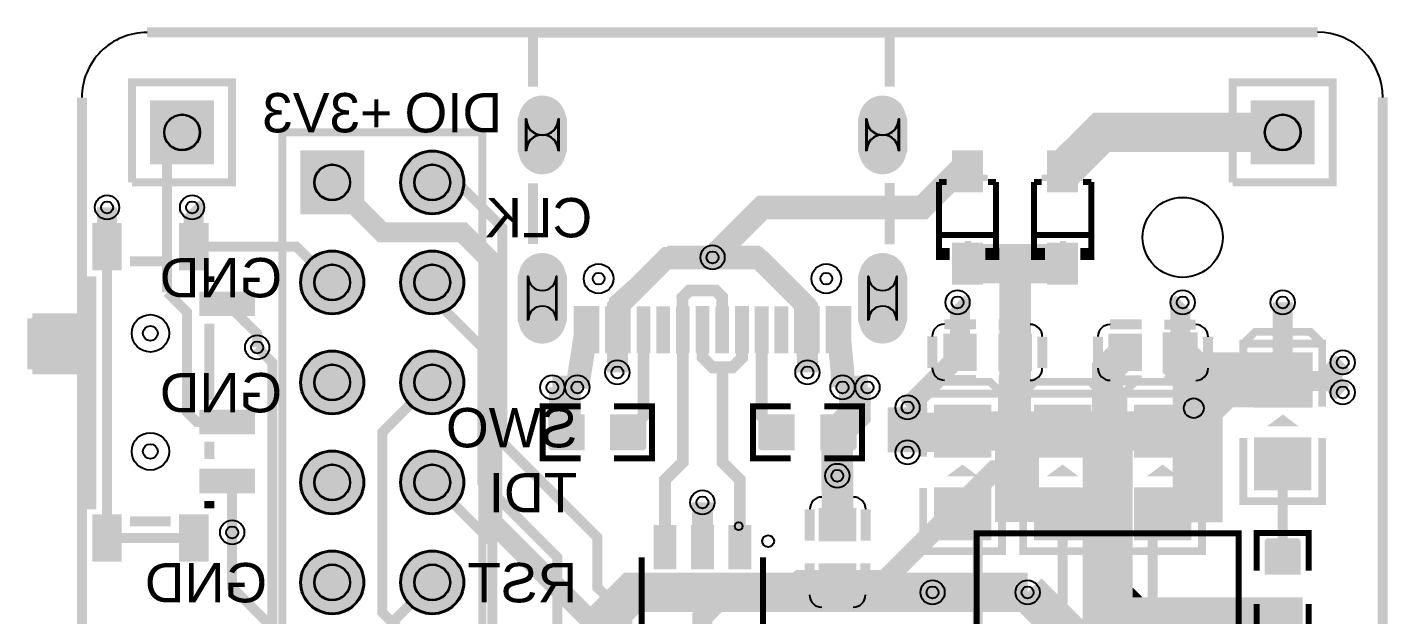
# Model space of a CAD drawing. Header units: millimetres. Extents: x 31.6 to 67.4, y 31.5 to 89.
# Drawn here: x 31.63 to 66.17, y 74.11 to 89.03 of the extents above; entities that cross this region are included whole.
import ezdxf

# ---------------------------------------------------------------- set-up
doc = ezdxf.new("R2010")
doc.units = ezdxf.units.MM
for name, color, linetype, true_color in [('BoardOutLine', 7, 'Continuous', 0xff00ff), ('BottomLayer', 7, 'Continuous', 0x0000ff), ('BottomPasteMaskLayer', 7, 'Continuous', 0x800000), ('BottomSilkLayer', 7, 'Continuous', 0x66cc33), ('BottomSolderMaskLayer', 7, 'Continuous', 0xaa00ff), ('Document', 7, 'Continuous', 0xffffff), ('Hole', 7, 'Continuous', 0x222222), ('Inner1', 7, 'Continuous', 0x999966), ('Inner2', 7, 'Continuous', 0x008000), ('Multi-Layer', 7, 'Continuous', 0xc0c0c0), ('TopLayer', 7, 'Continuous', 0xff0000), ('TopPasteMaskLayer', 7, 'Continuous', 0x808080), ('TopSilkLayer', 7, 'Continuous', 0xffcc00), ('TopSolderMaskLayer', 7, 'Continuous', 0x800080)]:
    doc.layers.add(name, color=color, linetype=linetype, true_color=true_color)
doc.styles.get("Standard").update_dxf_attribs({"font": 'arial.ttf'})

msp = doc.modelspace()

# ---------------------------------------------------------------- hatches: boundary and pattern name
at = {"layer": 'BottomLayer'}
for points in [[(56.072, 78.124), (56.072, 79.425), (54.672, 79.425), (54.672, 78.124)], [(58.612, 78.124), (58.612, 79.425), (57.212, 79.425), (57.212, 78.124)], [(61.152, 78.124), (61.152, 79.425), (59.752, 79.425), (59.752, 78.124)], [(56.072, 76.024), (56.072, 77.324), (54.672, 77.324), (54.672, 76.024)], [(58.612, 76.024), (58.612, 77.324), (57.212, 77.324), (57.212, 76.024)], [(61.152, 76.024), (61.152, 77.324), (59.752, 77.324), (59.752, 76.024)]]:
    msp.add_hatch(color=256, dxfattribs=at).paths.add_polyline_path(points)
at = {"layer": 'BottomPasteMaskLayer'}
for points in [[(56.072, 78.124), (56.072, 79.425), (54.672, 79.425), (54.672, 78.124)], [(58.612, 78.124), (58.612, 79.425), (57.212, 79.425), (57.212, 78.124)], [(61.152, 78.124), (61.152, 79.425), (59.752, 79.425), (59.752, 78.124)], [(56.072, 76.024), (56.072, 77.324), (54.672, 77.324), (54.672, 76.024)], [(58.612, 76.024), (58.612, 77.324), (57.212, 77.324), (57.212, 76.024)], [(61.152, 76.024), (61.152, 77.324), (59.752, 77.324), (59.752, 76.024)]]:
    msp.add_hatch(color=256, dxfattribs=at).paths.add_polyline_path(points)
at = {"layer": 'BottomSilkLayer'}
for points in [[(55.772, 77.624), (54.972, 77.624), (55.372, 77.924)], [(58.312, 77.624), (57.512, 77.624), (57.912, 77.924)], [(60.852, 77.624), (60.052, 77.624), (60.452, 77.924)]]:
    msp.add_hatch(color=256, dxfattribs=at).paths.add_polyline_path(points)
at = {"layer": 'BottomSolderMaskLayer'}
for points in [[(34.747, 87.173), (34.747, 85.547), (36.373, 85.547), (36.373, 87.173)], [(45.328, 85.885, -0.785398), (44.077, 85.885), (44.077, 86.706, -0.785398), (45.328, 86.706)], [(53.968, 85.885, -0.785398), (52.717, 85.885), (52.717, 86.706, -0.785398), (53.968, 86.706)], [(62.687, 87.173), (62.687, 85.547), (64.313, 85.547), (64.313, 87.173)], [(40.183, 85.903), (40.183, 84.277), (38.557, 84.277), (38.557, 85.903)], [(41.097, 85.09, 1), (42.723, 85.09, 1)], [(38.557, 82.55, 1), (40.183, 82.55, 1)], [(41.097, 82.55, 1), (42.723, 82.55, 1)], [(45.328, 81.583, -0.785398), (44.077, 81.583), (44.077, 82.708, -0.785398), (45.328, 82.708)], [(53.968, 81.583, -0.785398), (52.717, 81.583), (52.717, 82.708, -0.785398), (53.968, 82.708)], [(38.557, 80.01, 1), (40.183, 80.01, 1)], [(41.097, 80.01, 1), (42.723, 80.01, 1)], [(56.099, 78.101), (56.099, 79.448), (54.645, 79.448), (54.645, 78.101)], [(58.639, 78.101), (58.639, 79.448), (57.185, 79.448), (57.185, 78.101)], [(61.179, 78.101), (61.179, 79.448), (59.725, 79.448), (59.725, 78.101)], [(38.557, 77.47, 1), (40.183, 77.47, 1)], [(41.097, 77.47, 1), (42.723, 77.47, 1)], [(56.099, 76), (56.099, 77.348), (54.645, 77.348), (54.645, 76)], [(58.639, 76), (58.639, 77.348), (57.185, 77.348), (57.185, 76)], [(61.179, 76), (61.179, 77.348), (59.725, 77.348), (59.725, 76)], [(38.557, 74.93, 1), (40.183, 74.93, 1)], [(41.097, 74.93, 1), (42.723, 74.93, 1)]]:
    msp.add_hatch(color=256, dxfattribs=at).paths.add_polyline_path(points)
at = {"layer": 'Document'}
for points in [[(55.409, 85.516), (55.565, 85.516), (55.565, 84.892), (55.409, 84.892)], [(57.822, 85.516), (57.978, 85.516), (57.978, 84.892), (57.822, 84.892)], [(54.969, 85.284), (56.009, 85.284), (56.009, 85.128), (54.969, 85.128)], [(57.382, 85.284), (58.422, 85.284), (58.422, 85.128), (57.382, 85.128)], [(55.429, 82.976), (55.585, 82.976), (55.585, 83.6), (55.429, 83.6)], [(57.842, 82.976), (57.998, 82.976), (57.998, 83.6), (57.842, 83.6)], [(33.236, 81.65), (33.236, 80.342), (31.74, 80.342), (31.74, 81.65), (31.886, 81.65)]]:
    msp.add_hatch(color=256, dxfattribs=at).paths.add_polyline_path(points)
at = {"layer": 'Multi-Layer'}
for points in [[(34.773, 87.148), (34.773, 85.573), (36.347, 85.573), (36.347, 87.148)], [(45.302, 85.895, -0.785398), (44.102, 85.895), (44.102, 86.695, -0.785398), (45.302, 86.695)], [(53.942, 85.895, -0.785398), (52.742, 85.895), (52.742, 86.695, -0.785398), (53.942, 86.695)], [(62.713, 87.148), (62.713, 85.573), (64.288, 85.573), (64.288, 87.148)], [(40.157, 85.878), (40.157, 84.303), (38.583, 84.303), (38.583, 85.878)], [(41.123, 85.09, 1), (42.697, 85.09, 1)], [(38.583, 82.55, 1), (40.157, 82.55, 1)], [(41.123, 82.55, 1), (42.697, 82.55, 1)], [(45.302, 81.596, -0.785398), (44.102, 81.596), (44.102, 82.696, -0.785398), (45.302, 82.696)], [(53.942, 81.596, -0.785398), (52.742, 81.596), (52.742, 82.696, -0.785398), (53.942, 82.696)], [(38.583, 80.01, 1), (40.157, 80.01, 1)], [(41.123, 80.01, 1), (42.697, 80.01, 1)], [(38.583, 77.47, 1), (40.157, 77.47, 1)], [(41.123, 77.47, 1), (42.697, 77.47, 1)], [(38.583, 74.93, 1), (40.157, 74.93, 1)], [(41.123, 74.93, 1), (42.697, 74.93, 1)]]:
    msp.add_hatch(color=256, dxfattribs=at).paths.add_polyline_path(points)
at = {"layer": 'TopLayer'}
for points in [[(55.124, 84.874), (55.124, 85.874), (55.874, 85.874), (55.874, 84.874)], [(57.537, 84.874), (57.537, 85.874), (58.287, 85.874), (58.287, 84.874)], [(33.304, 84.031), (34.004, 84.031), (34.004, 82.881), (33.304, 82.881)], [(35.504, 84.031), (36.204, 84.031), (36.204, 82.881), (35.504, 82.881)], [(55.124, 82.529), (55.124, 83.529), (55.874, 83.529), (55.874, 82.529)], [(57.537, 82.529), (57.537, 83.529), (58.287, 83.529), (58.287, 82.529)], [(37.354, 81.706), (37.354, 82.306), (36.054, 82.306), (36.054, 81.706)], [(46.122, 80.77), (45.522, 80.77), (45.522, 81.92), (46.122, 81.92)], [(46.922, 80.77), (46.322, 80.77), (46.322, 81.92), (46.922, 81.92)], [(47.422, 80.77), (47.122, 80.77), (47.122, 81.92), (47.422, 81.92)], [(47.922, 80.771), (47.622, 80.771), (47.622, 81.919), (47.922, 81.919)], [(48.422, 80.77), (48.122, 80.77), (48.122, 81.92), (48.422, 81.92)], [(48.922, 80.772), (48.622, 80.772), (48.622, 81.922), (48.922, 81.922)], [(49.422, 80.77), (49.122, 80.77), (49.122, 81.92), (49.422, 81.92)], [(49.922, 80.772), (49.622, 80.772), (49.622, 81.922), (49.922, 81.922)], [(50.422, 80.77), (50.122, 80.77), (50.122, 81.92), (50.422, 81.92)], [(50.922, 80.771), (50.622, 80.771), (50.622, 81.92), (50.922, 81.92)], [(51.722, 80.774), (51.122, 80.774), (51.122, 81.924), (51.722, 81.924)], [(52.522, 80.774), (51.922, 80.774), (51.922, 81.925), (52.522, 81.925)], [(54.907, 81.222), (55.707, 81.222), (55.707, 80.322), (54.907, 80.322)], [(56.307, 81.222), (57.107, 81.222), (57.107, 80.322), (56.307, 80.322)], [(59.898, 80.322), (59.098, 80.322), (59.098, 81.222), (59.898, 81.222)], [(61.976, 79.121), (61.976, 76.454), (60.706, 76.454), (60.706, 80.01), (60.452, 80.264), (60.452, 81.28), (60.96, 81.28), (61.341, 81.28), (61.341, 80.899), (61.468, 80.772), (64.262, 80.772), (64.262, 79.375), (62.23, 79.375), (61.976, 79.121)], [(61.298, 80.322), (60.498, 80.322), (60.498, 81.222), (61.298, 81.222)], [(62.8, 79.394), (62.8, 80.695), (64.2, 80.695), (64.2, 79.394)], [(37.354, 78.706), (37.354, 79.306), (36.054, 79.306), (36.054, 78.706)], [(45.751, 78.308), (45.751, 79.172), (44.945, 79.172), (44.945, 78.308)], [(46.451, 78.308), (46.451, 79.172), (47.258, 79.172), (47.258, 78.308)], [(51.085, 79.172), (51.085, 78.308), (50.279, 78.308), (50.279, 79.172)], [(51.785, 79.172), (51.785, 78.308), (52.592, 78.308), (52.592, 79.172)], [(58.42, 79.121), (59.69, 79.121), (59.69, 74.549), (64.008, 74.549), (64.008, 73.533), (61.087, 73.533), (60.96, 73.406), (60.96, 70.612), (57.15, 70.612), (57.15, 73.025), (58.166, 73.025), (58.42, 73.279)], [(58.42, 79.121), (58.42, 73.279), (58.166, 73.025), (57.15, 73.025), (57.15, 70.612), (60.96, 70.612), (60.96, 73.406), (61.087, 73.533), (64.008, 73.533), (64.008, 74.549), (59.944, 74.549), (59.69, 74.803), (59.69, 79.121)], [(56.205, 76.523), (56.205, 79.023), (57.305, 79.023), (57.305, 76.523)], [(58.505, 76.523), (58.505, 79.023), (59.605, 79.023), (59.605, 76.523)], [(60.805, 76.523), (60.805, 79.023), (61.905, 79.023), (61.905, 76.523)], [(62.8, 77.294), (62.8, 78.594), (64.2, 78.594), (64.2, 77.294)], [(37.354, 77.206), (37.354, 77.806), (36.054, 77.806), (36.054, 77.206)], [(52.647, 76.792), (52.647, 75.992), (51.747, 75.992), (51.747, 76.792)], [(33.304, 76.631), (34.004, 76.631), (34.004, 75.481), (33.304, 75.481)], [(35.504, 76.631), (36.204, 76.631), (36.204, 75.481), (35.504, 75.481)], [(48.084, 75.289), (47.552, 75.289), (47.552, 76.361), (48.084, 76.361)], [(49.034, 75.289), (48.502, 75.289), (48.502, 76.361), (49.034, 76.361)], [(49.984, 75.289), (49.452, 75.289), (49.452, 76.361), (49.984, 76.361)], [(63.068, 75.153), (63.932, 75.153), (63.932, 75.96), (63.068, 75.96)], [(52.647, 75.392), (52.647, 74.592), (51.747, 74.592), (51.747, 75.392)], [(59.69, 74.803), (59.944, 74.549), (59.69, 74.549)], [(63.068, 74.453), (63.932, 74.453), (63.932, 73.647), (63.068, 73.647)]]:
    msp.add_hatch(color=256, dxfattribs=at).paths.add_polyline_path(points)
at = {"layer": 'TopPasteMaskLayer'}
for points in [[(45.302, 85.895), (45.301, 85.86), (45.297, 85.824), (45.292, 85.789), (45.285, 85.755), (45.275, 85.72), (45.264, 85.687), (45.251, 85.654), (45.235, 85.621), (45.218, 85.59), (45.199, 85.56), (45.179, 85.531), (45.156, 85.504), (45.132, 85.478), (45.107, 85.453), (45.08, 85.43), (45.051, 85.408), (45.022, 85.388), (44.991, 85.37), (44.96, 85.354), (44.927, 85.339), (44.894, 85.327), (44.86, 85.317), (44.825, 85.308), (44.79, 85.302), (44.755, 85.298), (44.719, 85.296), (44.684, 85.296), (44.648, 85.298), (44.613, 85.302), (44.578, 85.308), (44.543, 85.317), (44.509, 85.327), (44.476, 85.339), (44.444, 85.354), (44.412, 85.37), (44.381, 85.388), (44.352, 85.408), (44.324, 85.43), (44.297, 85.453), (44.271, 85.478), (44.247, 85.504), (44.225, 85.531), (44.204, 85.56), (44.185, 85.59), (44.168, 85.621), (44.153, 85.654), (44.139, 85.687), (44.128, 85.72), (44.118, 85.755), (44.111, 85.789), (44.106, 85.824), (44.103, 85.86), (44.102, 85.895), (44.102, 86.695), (44.103, 86.731), (44.106, 86.766), (44.111, 86.802), (44.118, 86.836), (44.128, 86.871), (44.139, 86.904), (44.153, 86.937), (44.168, 86.969), (44.185, 87.001), (44.204, 87.031), (44.225, 87.06), (44.247, 87.087), (44.271, 87.113), (44.297, 87.138), (44.324, 87.161), (44.352, 87.183), (44.381, 87.203), (44.412, 87.221), (44.444, 87.237), (44.476, 87.251), (44.509, 87.264), (44.543, 87.274), (44.578, 87.283), (44.613, 87.289), (44.648, 87.293), (44.684, 87.295), (44.719, 87.295), (44.755, 87.293), (44.79, 87.289), (44.825, 87.283), (44.86, 87.274), (44.894, 87.264), (44.927, 87.251), (44.96, 87.237), (44.991, 87.221), (45.022, 87.203), (45.051, 87.183), (45.08, 87.161), (45.107, 87.138), (45.132, 87.113), (45.156, 87.087), (45.179, 87.06), (45.199, 87.031), (45.218, 87.001), (45.235, 86.969), (45.251, 86.937), (45.264, 86.904), (45.275, 86.871), (45.285, 86.836), (45.292, 86.802), (45.297, 86.766), (45.301, 86.731), (45.302, 86.695)], [(53.942, 85.895), (53.94, 85.86), (53.937, 85.824), (53.932, 85.789), (53.925, 85.755), (53.915, 85.72), (53.904, 85.687), (53.891, 85.654), (53.875, 85.621), (53.858, 85.59), (53.839, 85.56), (53.818, 85.531), (53.796, 85.504), (53.772, 85.478), (53.747, 85.453), (53.72, 85.43), (53.691, 85.408), (53.662, 85.388), (53.631, 85.37), (53.6, 85.354), (53.567, 85.339), (53.534, 85.327), (53.5, 85.317), (53.465, 85.308), (53.43, 85.302), (53.395, 85.298), (53.359, 85.296), (53.324, 85.296), (53.288, 85.298), (53.253, 85.302), (53.218, 85.308), (53.183, 85.317), (53.149, 85.327), (53.116, 85.339), (53.083, 85.354), (53.052, 85.37), (53.021, 85.388), (52.992, 85.408), (52.963, 85.43), (52.937, 85.453), (52.911, 85.478), (52.887, 85.504), (52.865, 85.531), (52.844, 85.56), (52.825, 85.59), (52.808, 85.621), (52.792, 85.654), (52.779, 85.687), (52.768, 85.72), (52.758, 85.755), (52.751, 85.789), (52.746, 85.824), (52.743, 85.86), (52.742, 85.895), (52.742, 86.695), (52.743, 86.731), (52.746, 86.766), (52.751, 86.802), (52.758, 86.836), (52.768, 86.871), (52.779, 86.904), (52.792, 86.937), (52.808, 86.969), (52.825, 87.001), (52.844, 87.031), (52.865, 87.06), (52.887, 87.087), (52.911, 87.113), (52.937, 87.138), (52.963, 87.161), (52.992, 87.183), (53.021, 87.203), (53.052, 87.221), (53.083, 87.237), (53.116, 87.251), (53.149, 87.264), (53.183, 87.274), (53.218, 87.283), (53.253, 87.289), (53.288, 87.293), (53.324, 87.295), (53.359, 87.295), (53.395, 87.293), (53.43, 87.289), (53.465, 87.283), (53.5, 87.274), (53.534, 87.264), (53.567, 87.251), (53.6, 87.237), (53.631, 87.221), (53.662, 87.203), (53.691, 87.183), (53.72, 87.161), (53.747, 87.138), (53.772, 87.113), (53.796, 87.087), (53.818, 87.06), (53.839, 87.031), (53.858, 87.001), (53.875, 86.969), (53.891, 86.937), (53.904, 86.904), (53.915, 86.871), (53.925, 86.836), (53.932, 86.802), (53.937, 86.766), (53.94, 86.731), (53.942, 86.695)], [(55.124, 84.874), (55.124, 85.874), (55.874, 85.874), (55.874, 84.874)], [(57.537, 84.874), (57.537, 85.874), (58.287, 85.874), (58.287, 84.874)], [(33.304, 84.031), (34.004, 84.031), (34.004, 82.881), (33.304, 82.881)], [(35.504, 84.031), (36.204, 84.031), (36.204, 82.881), (35.504, 82.881)], [(45.302, 81.596), (45.301, 81.56), (45.297, 81.525), (45.292, 81.49), (45.285, 81.455), (45.275, 81.42), (45.264, 81.387), (45.251, 81.354), (45.235, 81.322), (45.218, 81.291), (45.199, 81.26), (45.179, 81.232), (45.156, 81.204), (45.132, 81.178), (45.107, 81.153), (45.08, 81.13), (45.051, 81.108), (45.022, 81.088), (44.991, 81.07), (44.96, 81.054), (44.927, 81.04), (44.894, 81.027), (44.86, 81.017), (44.825, 81.009), (44.79, 81.002), (44.755, 80.998), (44.719, 80.996), (44.684, 80.996), (44.648, 80.998), (44.613, 81.002), (44.578, 81.009), (44.543, 81.017), (44.509, 81.027), (44.476, 81.04), (44.444, 81.054), (44.412, 81.07), (44.381, 81.088), (44.352, 81.108), (44.324, 81.13), (44.297, 81.153), (44.271, 81.178), (44.247, 81.204), (44.225, 81.232), (44.204, 81.26), (44.185, 81.291), (44.168, 81.322), (44.153, 81.354), (44.139, 81.387), (44.128, 81.42), (44.118, 81.455), (44.111, 81.49), (44.106, 81.525), (44.103, 81.56), (44.102, 81.596), (44.102, 82.696), (44.103, 82.731), (44.106, 82.767), (44.111, 82.802), (44.118, 82.837), (44.128, 82.871), (44.139, 82.905), (44.153, 82.937), (44.168, 82.97), (44.185, 83.001), (44.204, 83.031), (44.225, 83.06), (44.247, 83.087), (44.271, 83.114), (44.297, 83.138), (44.324, 83.162), (44.352, 83.183), (44.381, 83.203), (44.412, 83.221), (44.444, 83.237), (44.476, 83.252), (44.509, 83.264), (44.543, 83.274), (44.578, 83.283), (44.613, 83.289), (44.648, 83.293), (44.684, 83.295), (44.719, 83.295), (44.755, 83.293), (44.79, 83.289), (44.825, 83.283), (44.86, 83.274), (44.894, 83.264), (44.927, 83.252), (44.96, 83.237), (44.991, 83.221), (45.022, 83.203), (45.051, 83.183), (45.08, 83.162), (45.107, 83.138), (45.132, 83.114), (45.156, 83.087), (45.179, 83.06), (45.199, 83.031), (45.218, 83.001), (45.235, 82.97), (45.251, 82.937), (45.264, 82.905), (45.275, 82.871), (45.285, 82.837), (45.292, 82.802), (45.297, 82.767), (45.301, 82.731), (45.302, 82.696)], [(53.942, 81.596), (53.94, 81.56), (53.937, 81.525), (53.932, 81.49), (53.925, 81.455), (53.915, 81.42), (53.904, 81.387), (53.891, 81.354), (53.875, 81.322), (53.858, 81.291), (53.839, 81.26), (53.818, 81.232), (53.796, 81.204), (53.772, 81.178), (53.747, 81.153), (53.72, 81.13), (53.691, 81.108), (53.662, 81.088), (53.631, 81.07), (53.6, 81.054), (53.567, 81.04), (53.534, 81.027), (53.5, 81.017), (53.465, 81.009), (53.43, 81.002), (53.395, 80.998), (53.359, 80.996), (53.324, 80.996), (53.288, 80.998), (53.253, 81.002), (53.218, 81.009), (53.183, 81.017), (53.149, 81.027), (53.116, 81.04), (53.083, 81.054), (53.052, 81.07), (53.021, 81.088), (52.992, 81.108), (52.963, 81.13), (52.937, 81.153), (52.911, 81.178), (52.887, 81.204), (52.865, 81.232), (52.844, 81.26), (52.825, 81.291), (52.808, 81.322), (52.792, 81.354), (52.779, 81.387), (52.768, 81.42), (52.758, 81.455), (52.751, 81.49), (52.746, 81.525), (52.743, 81.56), (52.742, 81.596), (52.742, 82.696), (52.743, 82.731), (52.746, 82.767), (52.751, 82.802), (52.758, 82.837), (52.768, 82.871), (52.779, 82.905), (52.792, 82.937), (52.808, 82.97), (52.825, 83.001), (52.844, 83.031), (52.865, 83.06), (52.887, 83.087), (52.911, 83.114), (52.937, 83.138), (52.963, 83.162), (52.992, 83.183), (53.021, 83.203), (53.052, 83.221), (53.083, 83.237), (53.116, 83.252), (53.149, 83.264), (53.183, 83.274), (53.218, 83.283), (53.253, 83.289), (53.288, 83.293), (53.324, 83.295), (53.359, 83.295), (53.395, 83.293), (53.43, 83.289), (53.465, 83.283), (53.5, 83.274), (53.534, 83.264), (53.567, 83.252), (53.6, 83.237), (53.631, 83.221), (53.662, 83.203), (53.691, 83.183), (53.72, 83.162), (53.747, 83.138), (53.772, 83.114), (53.796, 83.087), (53.818, 83.06), (53.839, 83.031), (53.858, 83.001), (53.875, 82.97), (53.891, 82.937), (53.904, 82.905), (53.915, 82.871), (53.925, 82.837), (53.932, 82.802), (53.937, 82.767), (53.94, 82.731), (53.942, 82.696)], [(55.124, 82.529), (55.124, 83.529), (55.874, 83.529), (55.874, 82.529)], [(57.537, 82.529), (57.537, 83.529), (58.287, 83.529), (58.287, 82.529)], [(37.354, 81.706), (37.354, 82.306), (36.054, 82.306), (36.054, 81.706)], [(46.121, 80.771), (45.521, 80.771), (45.521, 81.921), (46.121, 81.921)], [(46.921, 80.771), (46.321, 80.771), (46.321, 81.921), (46.921, 81.921)], [(47.422, 80.771), (47.122, 80.771), (47.122, 81.921), (47.422, 81.921)], [(47.921, 80.772), (47.622, 80.772), (47.622, 81.92), (47.921, 81.92)], [(48.422, 80.771), (48.122, 80.771), (48.122, 81.921), (48.422, 81.921)], [(48.921, 80.772), (48.621, 80.772), (48.621, 81.922), (48.921, 81.922)], [(49.422, 80.771), (49.122, 80.771), (49.122, 81.921), (49.422, 81.921)], [(49.922, 80.772), (49.622, 80.772), (49.622, 81.922), (49.922, 81.922)], [(50.421, 80.77), (50.121, 80.77), (50.121, 81.92), (50.421, 81.92)], [(50.921, 80.772), (50.622, 80.772), (50.622, 81.92), (50.921, 81.92)], [(51.722, 80.775), (51.122, 80.775), (51.122, 81.925), (51.722, 81.925)], [(52.521, 80.775), (51.922, 80.775), (51.922, 81.925), (52.521, 81.925)], [(54.907, 81.222), (55.707, 81.222), (55.707, 80.322), (54.907, 80.322)], [(56.307, 81.222), (57.107, 81.222), (57.107, 80.322), (56.307, 80.322)], [(59.898, 80.322), (59.098, 80.322), (59.098, 81.222), (59.898, 81.222)], [(61.298, 80.322), (60.498, 80.322), (60.498, 81.222), (61.298, 81.222)], [(62.8, 79.394), (62.8, 80.695), (64.2, 80.695), (64.2, 79.394)], [(37.354, 78.706), (37.354, 79.306), (36.054, 79.306), (36.054, 78.706)], [(45.746, 79.14), (45.746, 78.912), (45.366, 78.912), (45.366, 78.582), (45.746, 78.582), (45.746, 78.34), (45.696, 78.29), (44.906, 78.29), (44.856, 78.34), (44.856, 79.14), (44.906, 79.19), (45.696, 79.19)], [(47.296, 79.19), (46.496, 79.19), (46.446, 79.14), (46.446, 78.912), (46.816, 78.912), (46.816, 78.582), (46.446, 78.582), (46.446, 78.34), (46.496, 78.29), (47.296, 78.29), (47.346, 78.34), (47.346, 79.14)], [(50.24, 78.29), (51.04, 78.29), (51.09, 78.34), (51.09, 78.568), (50.72, 78.568), (50.72, 78.898), (51.09, 78.898), (51.09, 79.14), (51.04, 79.19), (50.24, 79.19), (50.19, 79.14), (50.19, 78.34)], [(51.79, 78.34), (51.79, 78.568), (52.17, 78.568), (52.17, 78.898), (51.79, 78.898), (51.79, 79.14), (51.84, 79.19), (52.63, 79.19), (52.68, 79.14), (52.68, 78.34), (52.63, 78.29), (51.84, 78.29)], [(56.205, 76.523), (56.205, 79.023), (57.305, 79.023), (57.305, 76.523)], [(58.505, 76.523), (58.505, 79.023), (59.605, 79.023), (59.605, 76.523)], [(60.805, 76.523), (60.805, 79.023), (61.905, 79.023), (61.905, 76.523)], [(62.8, 77.294), (62.8, 78.594), (64.2, 78.594), (64.2, 77.294)], [(37.354, 77.206), (37.354, 77.806), (36.054, 77.806), (36.054, 77.206)], [(52.647, 76.792), (52.647, 75.992), (51.747, 75.992), (51.747, 76.792)], [(33.304, 76.631), (34.004, 76.631), (34.004, 75.481), (33.304, 75.481)], [(35.504, 76.631), (36.204, 76.631), (36.204, 75.481), (35.504, 75.481)], [(48.084, 75.289), (47.552, 75.289), (47.552, 76.361), (48.084, 76.361)], [(49.034, 75.289), (48.502, 75.289), (48.502, 76.361), (49.034, 76.361)], [(49.984, 75.289), (49.452, 75.289), (49.452, 76.361), (49.984, 76.361)], [(63.9, 75.158), (63.672, 75.158), (63.672, 75.538), (63.342, 75.538), (63.342, 75.158), (63.1, 75.158), (63.05, 75.208), (63.05, 75.998), (63.1, 76.048), (63.9, 76.048), (63.95, 75.998), (63.95, 75.208)], [(52.647, 75.392), (52.647, 74.592), (51.747, 74.592), (51.747, 75.392)], [(63.95, 73.608), (63.95, 74.408), (63.9, 74.458), (63.672, 74.458), (63.672, 74.088), (63.342, 74.088), (63.342, 74.458), (63.1, 74.458), (63.05, 74.408), (63.05, 73.608), (63.1, 73.558), (63.9, 73.558)]]:
    msp.add_hatch(color=256, dxfattribs=at).paths.add_polyline_path(points)
at = {"layer": 'TopSilkLayer'}
for points in [[(54.697, 83.426), (55.049, 83.426), (55.049, 83.121), (54.697, 83.121)], [(56.302, 83.426), (55.949, 83.426), (55.949, 83.121), (56.302, 83.121)], [(57.11, 83.426), (57.462, 83.426), (57.462, 83.121), (57.11, 83.121)], [(58.715, 83.426), (58.362, 83.426), (58.362, 83.121), (58.715, 83.121)], [(63.1, 78.894), (63.9, 78.894), (63.5, 79.194)]]:
    msp.add_hatch(color=256, dxfattribs=at).paths.add_polyline_path(points)
at = {"layer": 'TopSolderMaskLayer'}
for points in [[(34.747, 87.173), (34.747, 85.547), (36.373, 85.547), (36.373, 87.173)], [(45.328, 85.885, -0.785398), (44.077, 85.885), (44.077, 86.706, -0.785398), (45.328, 86.706)], [(53.968, 85.885, -0.785398), (52.717, 85.885), (52.717, 86.706, -0.785398), (53.968, 86.706)], [(62.687, 87.173), (62.687, 85.547), (64.313, 85.547), (64.313, 87.173)], [(40.183, 85.903), (40.183, 84.277), (38.557, 84.277), (38.557, 85.903)], [(41.097, 85.09, 1), (42.723, 85.09, 1)], [(55.105, 84.84), (55.105, 85.908), (55.893, 85.908), (55.893, 84.84)], [(57.518, 84.84), (57.518, 85.908), (58.306, 85.908), (58.306, 84.84)], [(33.279, 84.056), (34.029, 84.056), (34.029, 82.856), (33.279, 82.856)], [(35.479, 84.056), (36.23, 84.056), (36.23, 82.856), (35.479, 82.856)], [(38.557, 82.55, 1), (40.183, 82.55, 1)], [(41.097, 82.55, 1), (42.723, 82.55, 1)], [(55.105, 82.495), (55.105, 83.563), (55.893, 83.563), (55.893, 82.495)], [(57.518, 82.495), (57.518, 83.563), (58.306, 83.563), (58.306, 82.495)], [(45.328, 81.583, -0.785398), (44.077, 81.583), (44.077, 82.708, -0.785398), (45.328, 82.708)], [(53.968, 81.583, -0.785398), (52.717, 81.583), (52.717, 82.708, -0.785398), (53.968, 82.708)], [(37.409, 81.694), (37.409, 82.318), (35.999, 82.318), (35.999, 81.694)], [(46.147, 80.745), (45.497, 80.745), (45.497, 81.946), (46.147, 81.946)], [(46.947, 80.745), (46.297, 80.745), (46.297, 81.945), (46.947, 81.945)], [(47.447, 80.745), (47.097, 80.745), (47.097, 81.945), (47.447, 81.945)], [(47.947, 80.746), (47.597, 80.746), (47.597, 81.944), (47.947, 81.944)], [(48.447, 80.745), (48.097, 80.745), (48.097, 81.945), (48.447, 81.945)], [(48.947, 80.747), (48.597, 80.747), (48.597, 81.947), (48.947, 81.947)], [(49.447, 80.745), (49.097, 80.745), (49.097, 81.945), (49.447, 81.945)], [(49.947, 80.747), (49.597, 80.747), (49.597, 81.947), (49.947, 81.947)], [(50.447, 80.745), (50.097, 80.745), (50.097, 81.945), (50.447, 81.945)], [(50.947, 80.747), (50.597, 80.747), (50.597, 81.945), (50.947, 81.945)], [(51.747, 80.749), (51.097, 80.749), (51.097, 81.949), (51.747, 81.949)], [(52.547, 80.749), (51.897, 80.749), (51.897, 81.95), (52.547, 81.95)], [(54.882, 81.248), (55.733, 81.248), (55.733, 80.297), (54.882, 80.297)], [(56.282, 81.248), (57.133, 81.248), (57.133, 80.297), (56.282, 80.297)], [(59.924, 80.297), (59.073, 80.297), (59.073, 81.248), (59.924, 81.248)], [(61.324, 80.297), (60.473, 80.297), (60.473, 81.248), (61.324, 81.248)], [(38.557, 80.01, 1), (40.183, 80.01, 1)], [(41.097, 80.01, 1), (42.723, 80.01, 1)], [(62.773, 79.371), (62.773, 80.718), (64.227, 80.718), (64.227, 79.371)], [(37.409, 78.694), (37.409, 79.318), (35.999, 79.318), (35.999, 78.694)], [(45.776, 78.283), (45.776, 79.198), (44.919, 79.198), (44.919, 78.283)], [(46.426, 78.283), (46.426, 79.198), (47.283, 79.198), (47.283, 78.283)], [(51.11, 79.198), (51.11, 78.283), (50.253, 78.283), (50.253, 79.198)], [(51.76, 79.198), (51.76, 78.283), (52.617, 78.283), (52.617, 79.198)], [(56.194, 76.465), (56.194, 79.081), (57.316, 79.081), (57.316, 76.465)], [(58.494, 76.465), (58.494, 79.081), (59.616, 79.081), (59.616, 76.465)], [(60.794, 76.465), (60.794, 79.081), (61.916, 79.081), (61.916, 76.465)], [(62.773, 77.27), (62.773, 78.618), (64.227, 78.618), (64.227, 77.27)], [(38.557, 77.47, 1), (40.183, 77.47, 1)], [(41.097, 77.47, 1), (42.723, 77.47, 1)], [(37.409, 77.194), (37.409, 77.818), (35.999, 77.818), (35.999, 77.194)], [(52.676, 76.815), (52.676, 75.97), (51.719, 75.97), (51.719, 76.815)], [(33.279, 76.657), (34.029, 76.657), (34.029, 75.456), (33.279, 75.456)], [(35.479, 76.657), (36.23, 76.657), (36.23, 75.456), (35.479, 75.456)], [(48.11, 75.264), (47.527, 75.264), (47.527, 76.387), (48.11, 76.387)], [(49.059, 75.264), (48.477, 75.264), (48.477, 76.387), (49.059, 76.387)], [(50.009, 75.264), (49.427, 75.264), (49.427, 76.387), (50.009, 76.387)], [(38.557, 74.93, 1), (40.183, 74.93, 1)], [(41.097, 74.93, 1), (42.723, 74.93, 1)], [(63.041, 75.129), (63.959, 75.129), (63.959, 75.983), (63.041, 75.983)], [(52.676, 75.415), (52.676, 74.57), (51.719, 74.57), (51.719, 75.415)], [(63.041, 74.477), (63.959, 74.477), (63.959, 73.623), (63.041, 73.623)]]:
    msp.add_hatch(color=256, dxfattribs=at).paths.add_polyline_path(points)

# ---------------------------------------------------------------- linework, layer by layer
at = {"layer": 'BoardOutLine', "const_width": 0.254}
for points in [[(34.671, 88.9), (64.384, 88.905)], [(33.02, 39.751), (33.015, 87.244)], [(66.04, 87.249), (66.04, 39.757)]]:
    msp.add_lwpolyline(points, dxfattribs=at)
at = {"layer": 'BoardOutLine'}
for centre, start, end in [((34.671, 87.243), 90, 180.0009), ((64.383, 87.249), 0, 90)]:
    msp.add_arc(centre, 1.657, start, end, dxfattribs=at)
at = {"layer": 'BottomLayer'}
for points, const_width in [([(39.37, 85.09), (40.64, 83.82), (42.672, 83.82), (43.434, 83.058), (43.434, 76.454), (46.101, 73.787)], 0.508), ([(46.609, 80.264), (46.609, 81.915), (47.879, 83.185), (49.025, 83.185)], 0.532), ([(51.435, 80.264), (51.435, 81.915), (50.165, 83.185), (49.025, 83.185)], 0.532), ([(41.91, 80.01), (40.64, 78.74), (40.64, 74.168), (41.275, 73.533), (42.672, 73.533)], 0.254), ([(53.975, 79.375), (53.975, 78.232)], 1), ([(55.372, 78.774), (55.338, 78.74), (53.975, 78.74)], 1), ([(55.372, 78.774), (57.912, 78.774)], 1), ([(60.452, 78.774), (57.912, 78.774)], 1), ([(55.372, 76.674), (55.753, 76.293), (55.753, 73.144)], 0.254), ([(57.912, 76.674), (57.912, 73.144)], 0.254), ([(60.452, 76.674), (60.198, 76.42), (60.198, 73.144)], 0.254)]:
    msp.add_lwpolyline(points, dxfattribs=dict(at, const_width=const_width))
at = {"layer": 'BottomSilkLayer'}
for points, const_width in [([(34.29, 85.09), (36.83, 85.09), (36.83, 87.63), (34.29, 87.63), (34.29, 85.725)], 0.203), ([(62.23, 85.09), (64.77, 85.09), (64.77, 87.63), (62.23, 87.63), (62.23, 85.725)], 0.203), ([(34.29, 85.09), (34.29, 85.725)], 0.203), ([(62.23, 85.09), (62.23, 85.725)], 0.203), ([(56.372, 79.724), (56.372, 79.724), (56.072, 80.024), (54.672, 80.024), (54.672, 80.024), (54.372, 79.724)], 0.2), ([(56.372, 78.124), (56.372, 79.724), (54.372, 79.724), (54.372, 78.124)], 0.2), ([(58.912, 79.724), (58.912, 79.724), (58.612, 80.024), (57.212, 80.024), (57.212, 80.024), (56.912, 79.724)], 0.2), ([(58.912, 78.124), (58.912, 79.724), (56.912, 79.724), (56.912, 78.124)], 0.2), ([(61.452, 79.724), (61.452, 79.724), (61.152, 80.024), (59.752, 80.024), (59.752, 80.024), (59.452, 79.724)], 0.2), ([(61.452, 78.124), (61.452, 79.724), (59.452, 79.724), (59.452, 78.124)], 0.2), ([(54.372, 77.324), (54.372, 75.724), (56.372, 75.724), (56.372, 77.324)], 0.2), ([(56.912, 77.324), (56.912, 75.724), (58.912, 75.724), (58.912, 77.324)], 0.2), ([(59.452, 77.324), (59.452, 75.724), (61.452, 75.724), (61.452, 77.324)], 0.2)]:
    msp.add_lwpolyline(points, dxfattribs=dict(at, const_width=const_width))
at = {"layer": 'BottomSolderMaskLayer'}
for points in [[(44.285, 85.885), (44.285, 86.706)], [(45.119, 85.885), (45.119, 86.706)], [(52.925, 85.885), (52.925, 86.706)], [(53.759, 85.885), (53.759, 86.706)], [(44.337, 81.583), (44.337, 82.708)], [(45.067, 81.583), (45.067, 82.708)], [(52.977, 81.583), (52.977, 82.708)], [(53.707, 81.583), (53.707, 82.708)]]:
    msp.add_lwpolyline(points, close=True, dxfattribs=at)
for centre, radius in [((35.56, 86.36), 0.459), ((63.5, 86.36), 0.459), ((41.91, 85.09), 0.813), ((39.37, 85.09), 0.459), ((41.91, 85.09), 0.459), ((39.37, 82.55), 0.813), ((41.91, 82.55), 0.813), ((39.37, 82.55), 0.459), ((41.91, 82.55), 0.459), ((39.37, 80.01), 0.813), ((41.91, 80.01), 0.813), ((39.37, 80.01), 0.459), ((41.91, 80.01), 0.459), ((39.37, 77.47), 0.813), ((41.91, 77.47), 0.813), ((39.37, 77.47), 0.459), ((41.91, 77.47), 0.459), ((39.37, 74.93), 0.813), ((41.91, 74.93), 0.813), ((39.37, 74.93), 0.459), ((41.91, 74.93), 0.459)]:
    msp.add_circle(centre, radius, dxfattribs=at)
for centre, radius, start, end in [((44.702, 86.706), 0.417, 180, 360), ((53.342, 86.706), 0.417, 180, 360), ((44.702, 85.885), 0.417, 360, 180), ((53.342, 85.885), 0.417, 360, 180), ((44.702, 82.708), 0.365, 180, 360), ((53.342, 82.708), 0.365, 180, 360), ((44.702, 81.583), 0.365, 360, 180), ((53.342, 81.583), 0.365, 360, 180)]:
    msp.add_arc(centre, radius, start, end, dxfattribs=at)
at = {"layer": 'Document'}
for centre, radius in [((46.132, 82.645), 0.15), ((51.912, 82.645), 0.15), ((34.754, 81.256), 0.188), ((61.243, 79.355), 0.25), ((34.754, 78.256), 0.188), ((49.688, 76.356), 0.1)]:
    msp.add_circle(centre, radius, dxfattribs=at)
at = {"layer": 'Hole'}
for centre in [(33.655, 84.455), (35.814, 84.455), (49.025, 83.185), (55.245, 82.042), (60.96, 82.042), (63.5, 82.042), (37.465, 80.899), (65.024, 80.518), (46.609, 80.264), (51.435, 80.264), (44.958, 79.883), (45.593, 79.883), (52.324, 79.883), (52.959, 79.883), (65.024, 79.756), (53.975, 79.375), (53.975, 78.232), (52.193, 77.638), (48.768, 76.962), (36.83, 76.2), (54.61, 74.676), (57.023, 74.676)]:
    msp.add_circle(centre, 0.152, dxfattribs=at)
at = {"layer": 'Inner1', "const_width": 0.254}
for points in [[(38.227, 63.119), (38.481, 63.373), (38.481, 69.342), (38.989, 69.85), (39.878, 69.85), (40.386, 70.358), (40.386, 72.291), (40.358, 72.291), (39.878, 72.771), (38.862, 72.771), (36.83, 74.803), (36.83, 76.2)], [(41.91, 74.93), (40.894, 73.914), (40.894, 69.469), (49.657, 60.706), (50.038, 60.706)]]:
    msp.add_lwpolyline(points, dxfattribs=at)
at = {"layer": 'Inner2', "const_width": 1}
for points in [[(54.61, 74.676), (46.99, 74.676), (46.101, 73.787)], [(54.61, 74.676), (57.023, 74.676)]]:
    msp.add_lwpolyline(points, dxfattribs=at)
at = {"layer": 'Multi-Layer'}
for points in [[(44.302, 85.895), (44.302, 86.695)], [(45.102, 85.895), (45.102, 86.695)], [(52.942, 85.895), (52.942, 86.695)], [(53.742, 85.895), (53.742, 86.695)], [(44.352, 81.595), (44.352, 82.695)], [(45.052, 81.595), (45.052, 82.695)], [(52.992, 81.595), (52.992, 82.695)], [(53.692, 81.595), (53.692, 82.695)]]:
    msp.add_lwpolyline(points, close=True, dxfattribs=at)
for centre, radius in [((35.56, 86.36), 0.445), ((63.5, 86.36), 0.445), ((41.91, 85.09), 0.787), ((39.37, 85.09), 0.445), ((41.91, 85.09), 0.445), ((33.655, 84.455), 0.307), ((35.814, 84.455), 0.307), ((60.96, 83.693), 1.016), ((39.37, 82.55), 0.787), ((41.91, 82.55), 0.787), ((49.025, 83.185), 0.307), ((39.37, 82.55), 0.445), ((41.91, 82.55), 0.445), ((46.132, 82.645), 0.375), ((51.912, 82.645), 0.375), ((55.245, 82.042), 0.307), ((60.96, 82.042), 0.307), ((63.5, 82.042), 0.307), ((34.754, 81.256), 0.475), ((37.465, 80.899), 0.307), ((65.024, 80.518), 0.307), ((39.37, 80.01), 0.787), ((41.91, 80.01), 0.787), ((46.609, 80.264), 0.307), ((51.435, 80.264), 0.307), ((39.37, 80.01), 0.445), ((41.91, 80.01), 0.445), ((44.958, 79.883), 0.307), ((45.593, 79.883), 0.307), ((52.324, 79.883), 0.307), ((52.959, 79.883), 0.307), ((65.024, 79.756), 0.307), ((53.975, 79.375), 0.307), ((34.754, 78.256), 0.475), ((53.975, 78.232), 0.307), ((39.37, 77.47), 0.787), ((41.91, 77.47), 0.787), ((39.37, 77.47), 0.445), ((41.91, 77.47), 0.445), ((52.193, 77.638), 0.307), ((48.768, 76.962), 0.307), ((36.83, 76.2), 0.307), ((39.37, 74.93), 0.787), ((41.91, 74.93), 0.787), ((39.37, 74.93), 0.445), ((41.91, 74.93), 0.445), ((54.61, 74.676), 0.307), ((57.023, 74.676), 0.307)]:
    msp.add_circle(centre, radius, dxfattribs=at)
for centre, radius, start, end in [((44.702, 86.695), 0.4, 180, 360), ((53.342, 86.695), 0.4, 180, 360), ((44.702, 85.895), 0.4, 360, 180), ((53.342, 85.895), 0.4, 360, 180), ((44.702, 82.695), 0.35, 180, 360), ((53.342, 82.695), 0.35, 180, 360), ((44.702, 81.595), 0.35, 360, 180), ((53.342, 81.595), 0.35, 360, 180)]:
    msp.add_arc(centre, radius, start, end, dxfattribs=at)
at = {"layer": 'TopLayer'}
for points, const_width in [([(57.912, 85.374), (58.899, 86.36), (63.5, 86.36)], 1), ([(35.179, 82.296), (35.179, 85.979), (35.56, 86.36)], 0.254), ([(49.025, 83.185), (50.295, 84.455), (54.356, 84.455), (55.275, 85.374), (55.499, 85.374)], 0.6), ([(48.049, 69.251), (48.049, 71.204), (47.371, 71.882), (47.371, 72.644), (46.863, 73.152), (46.863, 74.041), (46.101, 74.803), (46.101, 76.073), (43.688, 78.486), (43.688, 83.947), (42.545, 85.09), (41.91, 85.09)], 0.254), ([(33.655, 84.455), (33.655, 83.457)], 0.508), ([(35.814, 84.455), (35.854, 84.415), (35.854, 83.456)], 0.508), ([(33.654, 83.456), (33.654, 76.056)], 0.254), ([(35.854, 83.456), (38.464, 83.456), (39.37, 82.55)], 0.254), ([(46.622, 81.349), (46.622, 82.042), (47.899, 83.185)], 0.45), ([(47.879, 83.185), (49.004, 83.185)], 0.6), ([(50.239, 83.185), (49.025, 83.185)], 0.6), ([(51.422, 81.35), (51.422, 82.002), (50.239, 83.185)], 0.45), ([(57.912, 83.029), (55.499, 83.029)], 1), ([(56.707, 80.772), (56.707, 83.029)], 0.8), ([(45.05, 67.249), (45.974, 68.174), (45.974, 72.39), (45.085, 73.279), (45.085, 75.565), (43.18, 77.47), (43.18, 80.899), (41.91, 82.169), (41.91, 82.55)], 0.254), ([(36.703, 79.007), (35.928, 79.007), (35.687, 79.248), (35.687, 81.788), (35.179, 82.296)], 0.254), ([(48.273, 81.346), (48.26, 82.169), (48.435, 82.344), (49.101, 82.344), (49.271, 82.174), (49.271, 81.346)], 0.3), ([(55.245, 82.042), (55.307, 81.98), (55.307, 80.772)], 0.508), ([(60.96, 82.042), (60.898, 81.98), (60.898, 80.772)], 0.508), ([(63.5, 82.042), (63.5, 80.044)], 0.508), ([(36.704, 82.006), (37.465, 81.245), (37.465, 80.899)], 0.254), ([(45.822, 81.345), (45.593, 79.883), (45.593, 79.883)], 0.6), ([(46.622, 81.346), (46.609, 80.264)], 0.532), ([(51.422, 81.349), (51.435, 80.264)], 0.532), ([(52.222, 81.35), (52.222, 81.35), (52.324, 80.264), (52.324, 79.883)], 0.6), ([(47.272, 81.345), (47.272, 79.158), (46.854, 78.74)], 0.3), ([(48.273, 81.346), (48.273, 77.991), (47.818, 77.536), (47.818, 75.824)], 0.3), ([(48.772, 81.347), (48.772, 80.641), (49.022, 80.391), (49.53, 80.391), (49.772, 80.633), (49.772, 81.347)], 0.3), ([(50.272, 81.345), (50.272, 79.15), (50.682, 78.74)], 0.3), ([(56.708, 80.772), (56.708, 77.772), (56.754, 77.772)], 0.8), ([(59.498, 80.772), (59.055, 80.329), (59.055, 77.773)], 0.8), ([(36.449, 65.405), (37.846, 66.802), (37.846, 80.518), (37.465, 80.899)], 0.254), ([(53.975, 79.375), (55.307, 80.707), (55.307, 80.772)], 0.508), ([(49.718, 75.824), (49.718, 77.536), (49.276, 77.978), (49.276, 80.391), (49.274, 80.391)], 0.3), ([(65.024, 80.518), (64.55, 80.044), (63.5, 80.044)], 0.508), ([(44.958, 79.883), (45.593, 79.883)], 0.6), ([(45.348, 78.74), (45.275, 78.813), (45.275, 79.883)], 0.806), ([(52.188, 78.74), (52.639, 79.19), (52.639, 79.883)], 0.806), ([(52.324, 79.883), (52.959, 79.883)], 0.6), ([(65.024, 79.756), (64.736, 80.044), (63.5, 80.044)], 0.508), ([(53.975, 79.375), (53.975, 78.232)], 0.508), ([(52.189, 78.74), (52.193, 77.638)], 0.806), ([(63.5, 77.944), (63.5, 75.557)], 0.254), ([(52.193, 77.638), (52.197, 76.393)], 0.806), ([(56.754, 77.772), (56.182, 77.772), (53.401, 74.991), (52.197, 74.991)], 0.508), ([(36.704, 77.506), (36.83, 77.38), (36.83, 76.2)], 0.254), ([(45.05, 66.75), (44.998, 66.802), (43.815, 66.802), (43.434, 67.183), (43.434, 75.946), (41.91, 77.47)], 0.254), ([(48.768, 75.825), (48.768, 76.962)], 0.532), ([(35.854, 76.056), (33.654, 76.056)], 0.254), ([(48.768, 73.528), (48.768, 74.041), (49.403, 74.676), (50.927, 74.676), (51.242, 74.991), (52.197, 74.991)], 0.508), ([(57.023, 74.676), (57.023, 74.676), (54.61, 74.676)], 1), ([(59.055, 71.834), (59.055, 72.644), (57.023, 74.676)], 1)]:
    msp.add_lwpolyline(points, dxfattribs=dict(at, const_width=const_width))
at = {"layer": 'TopSilkLayer'}
for points, const_width in [([(44.465, 88.895), (53.522, 88.895)], 0.254), ([(44.465, 88.895), (44.465, 87.525)], 0.254), ([(53.522, 88.895), (53.522, 87.518)], 0.254), ([(44.465, 85.066), (44.465, 83.525)], 0.254), ([(53.522, 85.073), (53.522, 83.518)], 0.254), ([(54.773, 83.35), (54.773, 85.102)], 0.152), ([(54.773, 85.102), (54.969, 85.102)], 0.152), ([(56.225, 85.102), (56.019, 85.102)], 0.152), ([(56.225, 83.35), (56.225, 85.102)], 0.152), ([(57.186, 83.35), (57.186, 85.102)], 0.152), ([(57.186, 85.102), (57.382, 85.102)], 0.152), ([(58.638, 85.102), (58.432, 85.102)], 0.152), ([(58.638, 83.35), (58.638, 85.102)], 0.152), ([(54.773, 83.754), (56.225, 83.754)], 0.152), ([(57.186, 83.754), (58.638, 83.754)], 0.152), ([(35.254, 83.081), (34.235, 83.081)], 0.254), ([(33.254, 82.706), (33.254, 76.781)], 0.254), ([(36.254, 82.706), (36.254, 82.562)], 0.254), ([(31.754, 81.641), (31.754, 80.341)], 0.254), ([(33.254, 81.641), (31.754, 81.641)], 0.254), ([(36.254, 79.562), (36.254, 81.5)], 0.254), ([(55.711, 81.488), (54.911, 81.488)], 0.254), ([(56.287, 81.482), (57.087, 81.482)], 0.254), ([(59.918, 81.482), (59.118, 81.482)], 0.254), ([(60.494, 81.476), (61.294, 81.476)], 0.254), ([(54.602, 81.178), (54.602, 80.378)], 0.254), ([(57.397, 81.172), (57.397, 80.372)], 0.254), ([(58.808, 80.372), (58.808, 81.172)], 0.254), ([(61.604, 80.367), (61.604, 81.167)], 0.254), ([(62.5, 80.994), (62.5, 80.994), (62.8, 81.294), (64.2, 81.294), (64.2, 81.294), (64.5, 80.994)], 0.2), ([(62.5, 79.394), (62.5, 80.994), (64.5, 80.994), (64.5, 79.394)], 0.2), ([(31.754, 80.341), (33.254, 80.341)], 0.254), ([(55.711, 80.068), (54.911, 80.068)], 0.254), ([(56.287, 80.062), (57.087, 80.062)], 0.254), ([(59.918, 80.063), (59.118, 80.063)], 0.254), ([(60.494, 80.057), (61.294, 80.057)], 0.254), ([(45.675, 78.08), (44.716, 78.08), (44.716, 79.401), (45.675, 79.401)], 0.152), ([(46.527, 78.08), (47.486, 78.08), (47.486, 79.401), (46.527, 79.401)], 0.152), ([(51.009, 79.401), (50.05, 79.401), (50.05, 78.08), (51.009, 78.08)], 0.152), ([(51.861, 79.401), (52.82, 79.401), (52.82, 78.08), (51.861, 78.08)], 0.152), ([(36.254, 78.062), (36.254, 78.5)], 0.254), ([(64.5, 78.594), (64.5, 76.994), (62.5, 76.994), (62.5, 78.594)], 0.2), ([(36.254, 77), (36.254, 76.807)], 0.254), ([(52.603, 77.098), (51.803, 77.098)], 0.254), ([(51.493, 75.988), (51.493, 76.788)], 0.254), ([(52.913, 75.988), (52.913, 76.788)], 0.254), ([(35.273, 76.481), (34.235, 76.481)], 0.254), ([(62.84, 75.229), (62.84, 76.188), (64.161, 76.188), (64.161, 75.229)], 0.152), ([(47.229, 75.565), (47.229, 73.787)], 0.152), ([(50.307, 75.565), (50.307, 73.787)], 0.152), ([(51.487, 75.412), (51.487, 74.612)], 0.254), ([(52.907, 75.412), (52.907, 74.612)], 0.254), ([(52.597, 74.302), (51.797, 74.302)], 0.254), ([(62.84, 74.377), (62.84, 73.418), (64.161, 73.418), (64.161, 74.377)], 0.152)]:
    msp.add_lwpolyline(points, dxfattribs=dict(at, const_width=const_width))
for points, const_width in [([(43.18, 86.36), (43.18, 73.66), (38.1, 73.66), (38.1, 86.36), (43.18, 86.36)], 0.203), ([(62.381, 73.232), (55.729, 73.232), (55.729, 76.175), (62.381, 76.175), (62.381, 73.232)], 0.152)]:
    msp.add_lwpolyline(points, close=True, dxfattribs=dict(at, const_width=const_width))
msp.add_circle((50.436, 75.978), 0.15, dxfattribs=at)
for centre, start, end in [((54.911, 81.178), 90, 180), ((57.087, 81.172), 359.9953, 90), ((59.118, 81.172), 90, 180), ((61.294, 81.167), 359.9953, 90), ((54.911, 80.378), 179.9953, 270), ((57.087, 80.372), 270, 0), ((59.118, 80.372), 179.9953, 270), ((61.294, 80.367), 270, 0), ((51.803, 76.788), 90, 180), ((52.603, 76.788), 0, 90), ((51.797, 74.612), 180, 270), ((52.597, 74.612), 270, 0)]:
    msp.add_arc(centre, 0.31, start, end, dxfattribs=at)
at = {"layer": 'TopSolderMaskLayer'}
for points in [[(44.285, 85.885), (44.285, 86.706)], [(45.119, 85.885), (45.119, 86.706)], [(52.925, 85.885), (52.925, 86.706)], [(53.759, 85.885), (53.759, 86.706)], [(44.337, 81.583), (44.337, 82.708)], [(45.067, 81.583), (45.067, 82.708)], [(52.977, 81.583), (52.977, 82.708)], [(53.707, 81.583), (53.707, 82.708)]]:
    msp.add_lwpolyline(points, close=True, dxfattribs=at)
for centre, radius in [((35.56, 86.36), 0.459), ((63.5, 86.36), 0.459), ((41.91, 85.09), 0.813), ((39.37, 85.09), 0.459), ((41.91, 85.09), 0.459), ((39.37, 82.55), 0.813), ((41.91, 82.55), 0.813), ((39.37, 82.55), 0.459), ((41.91, 82.55), 0.459), ((39.37, 80.01), 0.813), ((41.91, 80.01), 0.813), ((39.37, 80.01), 0.459), ((41.91, 80.01), 0.459), ((39.37, 77.47), 0.813), ((41.91, 77.47), 0.813), ((39.37, 77.47), 0.459), ((41.91, 77.47), 0.459), ((39.37, 74.93), 0.813), ((41.91, 74.93), 0.813), ((39.37, 74.93), 0.459), ((41.91, 74.93), 0.459)]:
    msp.add_circle(centre, radius, dxfattribs=at)
for centre, radius, start, end in [((44.702, 86.706), 0.417, 180, 360), ((53.342, 86.706), 0.417, 180, 360), ((44.702, 85.885), 0.417, 360, 180), ((53.342, 85.885), 0.417, 360, 180), ((44.702, 82.708), 0.365, 180, 360), ((53.342, 82.708), 0.365, 180, 360), ((44.702, 81.583), 0.365, 360, 180), ((53.342, 81.583), 0.365, 360, 180)]:
    msp.add_arc(centre, radius, start, end, dxfattribs=at)

# ---------------------------------------------------------------- texts
at = {"layer": 'BottomSilkLayer', "text_generation_flag": 2}
for s, p in [('+3V3', (40.894, 86.36)), ('DIO', (43.688, 86.36)), ('CLK', (45.974, 83.693)), ('GND', (38.1, 82.169)), ('GND', (38.1, 79.248)), ('SWO', (45.593, 78.359)), ('TDI', (45.593, 76.708)), ('GND', (37.719, 74.422)), ('RST', (45.593, 74.422))]:
    msp.add_text(s, height=1, dxfattribs=at).set_placement(p)

doc.saveas('drawing.dxf')
